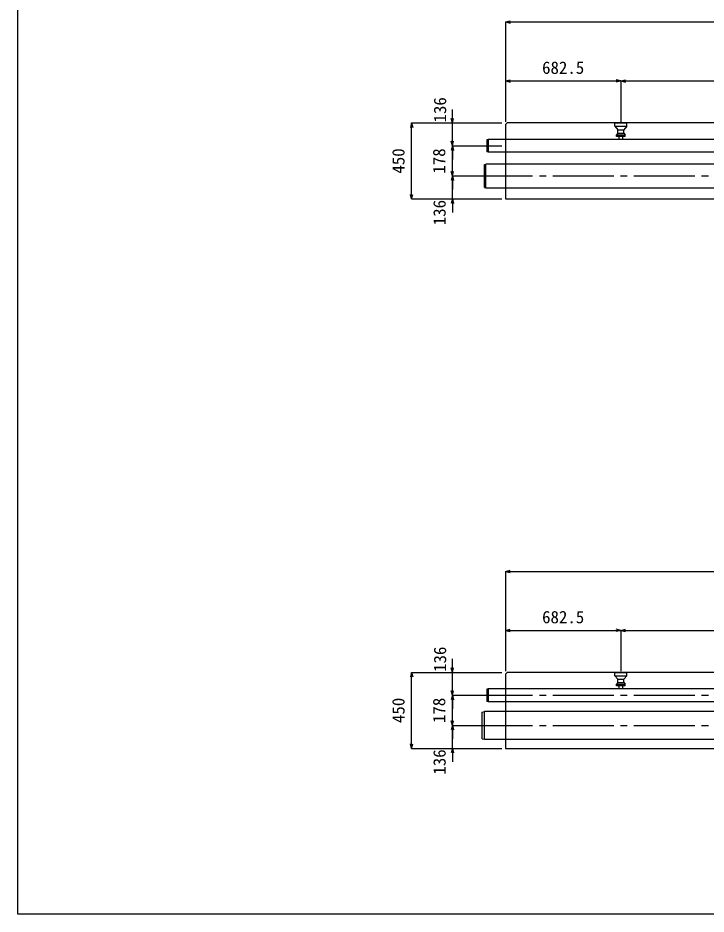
# Model space of a CAD drawing. Units: millimetres, scale not verified. Extents: x -12891 to 18691, y -8159 to 11077.
# Drawn here: x -5640 to -1568, y -8159 to -2856 of the extents above; entities that cross this region are included whole.
import ezdxf
from ezdxf.enums import TextEntityAlignment as Align

# ---------------------------------------------------------------- set-up
doc = ezdxf.new("R2010")
doc.units = ezdxf.units.MM
doc.header["$LTSCALE"] = 40
doc.linetypes.add('CHAIN2', pattern=[12, 9, -1, 1, -1])
for name, color, linetype in [('1-1_製品図', 3, 'Continuous'), ('1-2_HIVP', 4, 'Continuous'), ('1-4', 7, 'Continuous'), ('1-6', 4, 'Continuous'), ('1-F', 7, 'Continuous')]:
    doc.layers.add(name, color=color, linetype=linetype)
doc.styles.add('ＭＳ ゴシック', font='')
doc.styles.get('ＭＳ ゴシック').set_extended_font_data('MS Gothic')

msp = doc.modelspace()

# ---------------------------------------------------------------- linework, layer by layer
at = {"layer": '1-1_製品図'}
for p, q in [((-2754.55, -3487.14), (-2744.55, -3477.14)), ((-2754.55, -3487.14), (-2754.55, -3927.14)), ((-2754.55, -3927.14), (2735.45, -3927.14)), ((-2754.55, -6738.75), (-2744.55, -6728.75)), ((-2754.55, -6738.75), (-2754.55, -7178.75)), ((-2754.55, -7178.75), (2735.45, -7178.75))]:
    msp.add_line(p, q, dxfattribs=at)
at = {"layer": '1-1_製品図', "color": 7, "linetype": 'CHAIN2'}
for p, q in [((-2954.55, -3791.14), (2935.45, -3791.14)), ((-2954.55, -6864.75), (2475.45, -6864.75)), ((-2954.55, -7042.75), (2935.45, -7042.75))]:
    msp.add_line(p, q, dxfattribs=at)
at = {"layer": '1-1_製品図'}
for points in [[(2735.45, -3487.14), (2725.45, -3477.14), (-2744.55, -3477.14)], [(2735.45, -6738.75), (2725.45, -6728.75), (-2744.55, -6728.75)]]:
    msp.add_lwpolyline(points, dxfattribs=at)
at = {"layer": '1-2_HIVP'}
for p, q in [((-2856.55, -3575.14), (-2864.55, -3577.28)), ((-2864.55, -3577.28), (-2864.55, -3649)), ((-2856.55, -3575.14), (-2856.55, -3651.14)), ((2017.02, -3575.14), (-2856.55, -3575.14)), ((-2856.55, -3651.14), (-2864.55, -3649)), ((2017.02, -3651.14), (-2856.55, -3651.14)), ((-2878.55, -3723.15), (-2871.05, -3721.14)), ((-2878.55, -3859.13), (-2878.55, -3723.15)), ((-2871.05, -3861.14), (-2871.05, -3721.14)), ((2295.45, -3721.14), (-2871.05, -3721.14)), ((-2878.55, -3859.13), (-2871.05, -3861.14)), ((-2871.05, -3861.14), (2295.45, -3861.14)), ((-2856.55, -6826.75), (-2864.55, -6828.9)), ((-2864.55, -6828.9), (-2864.55, -6900.61)), ((-2856.55, -6826.75), (-2856.55, -6902.75)), ((2032.02, -6826.75), (-2856.55, -6826.75)), ((-2856.55, -6902.75), (-2864.55, -6900.61)), ((2032.02, -6902.75), (-2856.55, -6902.75)), ((-2892.55, -6964), (-2878.55, -6960.25)), ((-2892.55, -7121.5), (-2892.55, -6964)), ((2092.45, -6960.25), (-2878.55, -6960.25)), ((-2878.55, -7125.25), (2092.45, -7125.25))]:
    msp.add_line(p, q, dxfattribs=at)
msp.add_lwpolyline([(-2892.55, -7121.5), (-2878.55, -7125.25), (-2878.55, -6960.25)], dxfattribs=at)
at = {"layer": '1-4'}
for p, q in [((-2107.05, -3497.14), (-2107.05, -3477.14)), ((-2107.05, -3477.14), (-2037.05, -3477.14)), ((-2107.05, -3497.14), (-2089.55, -3517.14)), ((-2107.05, -3497.14), (-2037.05, -3497.14)), ((-2037.05, -3497.14), (-2054.55, -3517.14)), ((-2037.05, -3497.14), (-2037.05, -3477.14)), ((-2089.55, -3537.14), (-2097.05, -3547.14)), ((-2097.05, -3547.14), (-2047.05, -3547.14)), ((-2089.55, -3537.14), (-2089.55, -3517.14)), ((-2089.55, -3517.14), (-2054.55, -3517.14)), ((-2089.55, -3537.14), (-2054.55, -3537.14)), ((-2054.55, -3537.14), (-2054.55, -3517.14)), ((-2054.55, -3537.14), (-2047.05, -3547.14)), ((-2047.05, -3557.14), (-2047.05, -3547.14)), ((-2083.05, -3574.99), (-2083.05, -3557.14)), ((-2061.05, -3574.99), (-2061.05, -3557.14)), ((-2107.05, -6748.75), (-2107.05, -6728.75)), ((-2107.05, -6728.75), (-2037.05, -6728.75)), ((-2037.05, -6748.75), (-2037.05, -6728.75)), ((-2107.05, -6748.75), (-2089.55, -6768.75)), ((-2107.05, -6748.75), (-2037.05, -6748.75)), ((-2089.55, -6788.75), (-2097.05, -6798.75)), ((-2089.55, -6788.75), (-2089.55, -6768.75)), ((-2089.55, -6768.75), (-2054.55, -6768.75)), ((-2089.55, -6788.75), (-2054.55, -6788.75)), ((-2037.05, -6748.75), (-2054.55, -6768.75)), ((-2054.55, -6788.75), (-2054.55, -6768.75)), ((-2054.55, -6788.75), (-2047.05, -6798.75)), ((-2097.05, -6798.75), (-2047.05, -6798.75)), ((-2083.05, -6826.6), (-2083.05, -6808.75)), ((-2061.05, -6826.6), (-2061.05, -6808.75)), ((-2047.05, -6808.75), (-2047.05, -6798.75))]:
    msp.add_line(p, q, dxfattribs=at)
for points in [[(-2047.05, -3557.14), (-2097.05, -3557.14), (-2097.05, -3547.14)], [(-2047.05, -6808.75), (-2097.05, -6808.75), (-2097.05, -6798.75)]]:
    msp.add_lwpolyline(points, dxfattribs=at)
at = {"layer": '1-6'}
for p, q in [((-2754.55, -2879.74), (-2727.51, -2872.5)), ((-2754.55, -2879.74), (2735.45, -2879.74)), ((-2754.55, -2879.74), (-2727.51, -2886.99)), ((-2754.55, -2879.74), (-2754.55, -3228.8)), ((-2754.55, -3228.8), (-2727.51, -3221.55)), ((-2754.55, -3228.8), (-2727.51, -3221.55)), ((-2754.55, -3228.8), (-2674.55, -3228.8)), ((-2754.55, -3228.8), (-2727.51, -3236.04)), ((-2754.55, -3228.8), (-2754.55, -3470.44)), ((-2754.55, -3228.8), (-2072.05, -3228.8)), ((-2754.55, -3228.8), (-2727.51, -3236.04)), ((-2072.05, -3228.8), (-2099.1, -3221.55)), ((-2072.05, -3228.8), (-2099.1, -3236.04)), ((-2072.05, -3228.8), (-2045.01, -3221.55)), ((-2072.05, -3228.8), (-2072.05, -3470.44)), ((-2072.05, -3228.8), (-697.05, -3228.8)), ((-2072.05, -3228.8), (-2045.01, -3236.04)), ((-3069.24, -3477.14), (-3069.24, -3397.14)), ((-3310.09, -3477.14), (-3317.33, -3504.19)), ((-3310.09, -3927.14), (-3310.09, -3477.14)), ((-3310.09, -3477.14), (-3302.84, -3504.19)), ((-3310.09, -3477.14), (-3069.24, -3477.14)), ((-3069.24, -3477.14), (-3076.49, -3450.09)), ((-3069.24, -3477.14), (-3062, -3450.09)), ((-3069.24, -3613.14), (-3069.24, -3477.14)), ((-3069.24, -3477.14), (-2775.53, -3477.14)), ((-3069.24, -3613.14), (-3069.24, -3533.14)), ((-3069.24, -3613.14), (-3076.49, -3586.09)), ((-3069.24, -3613.14), (-3062, -3586.09)), ((-3069.24, -3613.14), (-3076.49, -3640.19)), ((-3069.24, -3791.14), (-3069.24, -3613.14)), ((-3069.24, -3613.14), (-2775.53, -3613.14)), ((-3069.24, -3613.14), (-3069.24, -3693.14)), ((-3069.24, -3613.14), (-3062, -3640.19)), ((-3069.24, -3791.14), (-3069.24, -3711.14)), ((-3069.24, -3791.14), (-3076.49, -3764.09)), ((-3069.24, -3791.14), (-3062, -3764.09)), ((-3069.24, -3791.14), (-3076.49, -3818.19)), ((-3069.24, -3927.14), (-3069.24, -3791.14)), ((-3069.24, -3791.14), (-2775.53, -3791.14)), ((-3069.24, -3791.14), (-3069.24, -3871.14)), ((-3069.24, -3791.14), (-3062, -3818.19)), ((-3310.09, -3927.14), (-3317.33, -3900.09)), ((-3310.09, -3927.14), (-3302.84, -3900.09)), ((-3310.09, -3927.14), (-3069.24, -3927.14)), ((-3069.24, -3927.14), (-3076.49, -3954.19)), ((-3069.24, -3927.14), (-3069.24, -4007.14)), ((-3069.24, -3927.14), (-3062, -3954.19)), ((-3069.24, -3927.14), (-2775.53, -3927.14)), ((-2754.55, -6131.36), (-2727.51, -6124.11)), ((-2754.55, -6131.36), (2735.45, -6131.36)), ((-2754.55, -6131.36), (-2727.51, -6138.6)), ((-2754.55, -6131.36), (-2754.55, -6480.41)), ((-2754.55, -6480.41), (-2727.51, -6473.16)), ((-2754.55, -6480.41), (-2727.51, -6473.16)), ((-2754.55, -6480.41), (-2674.55, -6480.41)), ((-2754.55, -6480.41), (-2727.51, -6487.66)), ((-2754.55, -6480.41), (-2754.55, -6722.05)), ((-2754.55, -6480.41), (-2072.05, -6480.41)), ((-2754.55, -6480.41), (-2727.51, -6487.66)), ((-2072.05, -6480.41), (-2099.1, -6473.16)), ((-2072.05, -6480.41), (-2099.1, -6487.66)), ((-2072.05, -6480.41), (-2045.01, -6473.16)), ((-2072.05, -6480.41), (-2072.05, -6722.05)), ((-2072.05, -6480.41), (-697.05, -6480.41)), ((-2072.05, -6480.41), (-2045.01, -6487.66)), ((-3069.24, -6728.75), (-3069.24, -6648.75)), ((-3310.09, -6728.75), (-3317.33, -6755.8)), ((-3310.09, -7178.75), (-3310.09, -6728.75)), ((-3310.09, -6728.75), (-3302.84, -6755.8)), ((-3310.09, -6728.75), (-3069.24, -6728.75)), ((-3069.24, -6728.75), (-3076.49, -6701.71)), ((-3069.24, -6728.75), (-3062, -6701.71)), ((-3069.24, -6864.75), (-3069.24, -6728.75)), ((-3069.24, -6728.75), (-2775.53, -6728.75)), ((-3069.24, -6864.75), (-3069.24, -6784.75)), ((-3069.24, -6864.75), (-3076.49, -6837.71)), ((-3069.24, -6864.75), (-3062, -6837.71)), ((-3069.24, -6864.75), (-3076.49, -6891.8)), ((-3069.24, -7042.75), (-3069.24, -6864.75)), ((-3069.24, -6864.75), (-2775.53, -6864.75)), ((-3069.24, -6864.75), (-3069.24, -6944.75)), ((-3069.24, -6864.75), (-3062, -6891.8)), ((-3069.24, -7042.75), (-3069.24, -6962.75)), ((-3069.24, -7042.75), (-3076.49, -7015.71)), ((-3069.24, -7042.75), (-3076.49, -7069.8)), ((-3069.24, -7042.75), (-3062, -7015.71)), ((-3069.24, -7178.75), (-3069.24, -7042.75)), ((-3069.24, -7042.75), (-2775.53, -7042.75)), ((-3069.24, -7042.75), (-3069.24, -7122.75)), ((-3069.24, -7042.75), (-3062, -7069.8)), ((-3310.09, -7178.75), (-3317.33, -7151.71)), ((-3310.09, -7178.75), (-3302.84, -7151.71)), ((-3310.09, -7178.75), (-3069.24, -7178.75)), ((-3069.24, -7178.75), (-3076.49, -7205.8)), ((-3069.24, -7178.75), (-3069.24, -7258.75)), ((-3069.24, -7178.75), (-3062, -7205.8)), ((-3069.24, -7178.75), (-2775.53, -7178.75))]:
    msp.add_line(p, q, dxfattribs=at)
at = {"layer": '1-F'}
msp.add_lwpolyline([(5640, -8159.45), (-5640, -8159.45), (-5640, 8040.55), (5640, 8040.55)], close=True, dxfattribs=at)

# ---------------------------------------------------------------- texts
at = {"layer": '1-6', "style": 'ＭＳ ゴシック'}
for p in [(-2538.3, -3208.8), (-2538.3, -6460.41)]:
    msp.add_text('682.5', height=73.31, dxfattribs=at).set_placement(p, align=Align.BOTTOM_LEFT)
for s, p in [('136', (-3083.93, -3474.57)), ('450', (-3330.09, -3777.14)), ('178', (-3089.24, -3777.14)), ('136', (-3086.87, -4082.55)), ('136', (-3083.93, -6726.18)), ('450', (-3330.09, -7028.75)), ('178', (-3089.24, -7028.75)), ('136', (-3086.87, -7334.17))]:
    msp.add_text(s, height=73.31, rotation=90, dxfattribs=at).set_placement(p, align=Align.BOTTOM_LEFT)

doc.saveas('drawing.dxf')
